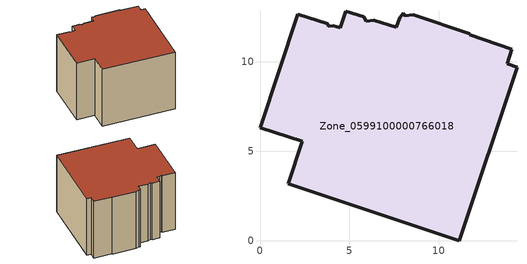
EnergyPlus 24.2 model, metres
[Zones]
Zone_0599100000766018
 floor ground (C_G): 7.81,12.46 8.02,12.7 8.09,12.56 8.56,12.62 11.73,11.58 11.71,11.51 14.07,10.71 13.8,9.88 14.36,9.7 11.13,0 1.59,3.19 2.37,5.55 0,6.33 2.1,12.67 3.79,12.12 3.82,11.99 4.1,12.02 4.5,11.89 4.79,12.83 5.79,12.51 5.94,12.27 6.36,12.33 7.62,11.92 z0
 wall outside (C_F): 13.8,9.88 14.07,10.71 11.71,11.51 11.73,11.58 8.56,12.62 8.09,12.56 8.02,12.7 7.81,12.46 7.62,11.92 6.36,12.33 5.94,12.27 5.79,12.51 4.79,12.83 4.5,11.89 4.1,12.02 3.82,11.99 3.79,12.12 2.1,12.67 0,6.33 2.37,5.55 1.59,3.19 11.13,0 14.36,9.7 13.8,9.88 z0:8.91
 roof outside (C_R): 11.73,11.58 8.56,12.62 8.09,12.56 8.02,12.7 7.81,12.46 7.62,11.92 6.36,12.33 5.94,12.27 5.79,12.51 4.79,12.83 4.5,11.89 4.1,12.02 3.82,11.99 3.79,12.12 2.1,12.67 0,6.33 2.37,5.55 1.59,3.19 11.13,0 14.36,9.7 13.8,9.88 14.07,10.71 11.71,11.51 z8.91
[BUILDING]
Pand.0599100000766018: North Axis=0; Terrain=City; Loads Convergence Tolerance Value=0.04; Temperature Convergence Tolerance Value=0.4; Solar Distribution=FullExterior; Maximum Number of Warmup Days=25; Minimum Number of Warmup Days=1
[Site:Location]
Rotterdam.The.Hague.AP_ZH_NLD Design_Conditions: Latitude=51.96; Longitude=4.45; Time Zone=1; Elevation=-4.5
[SITE:GROUNDTEMPERATURE:BUILDINGSURFACE]
18, 18, 18, 18, 18, 18, 18, 18, 18, 18, 18, 18
[MATERIAL] Thermal Absorptance=0.9; Solar Absorptance=0.7; Visible Absorptance=0.7
Name | Roughness | Thickness | Conductivity | Density | Specific Heat
G.D.2006-2014 | MediumSmooth | 0.15 | 0.06 | 540 | 1210
F.D.2006-2014 | Rough | 0.3 | 0.12 | 1920 | 840
R.D.2006-2014 | MediumRough | 0.2 | 0.08 | 1500 | 1000
[CONSTRUCTION]
C_G: G.D.2006-2014
C_F: F.D.2006-2014
C_R: R.D.2006-2014
[ZONE]
Zone_0599100000766018: Type=1; Multiplier=1; Ceiling Height=Autocalculate; Volume=Autocalculate; Floor Area=autocalculate; Part of Total Floor Area=Yes
[ZONEINFILTRATION:DESIGNFLOWRATE]
Infil_Zone_0599100000766018: Zone or ZoneList or Space or SpaceList=Zone_0599100000766018; Schedule=AlwaysOn; Design Flow Rate Calculation Method=Flow/Area; Flow Rate per Floor Area=0.0021; Constant Term Coefficient=1; Temperature Term Coefficient=0; Velocity Term Coefficient=0; Velocity Squared Term Coefficient=0
[HVACTEMPLATE:ZONE:IDEALLOADSAIRSYSTEM]
Zone_0599100000766018: Maximum Heating Supply Air Temperature=50; Minimum Cooling Supply Air Temperature=13; Maximum Heating Supply Air Humidity Ratio=0.0156; Minimum Cooling Supply Air Humidity Ratio=0.0077; Heating Limit=NoLimit; Cooling Limit=NoLimit; Dehumidification Control Type=ConstantSensibleHeatRatio; Cooling Sensible Heat Ratio=0.7; Dehumidification Setpoint=60; Humidification Control Type=None; Humidification Setpoint=30; Outdoor Air Method=None; Outdoor Air Flow Rate per Person=0.00944; Outdoor Air Flow Rate per Zone Floor Area=0; Outdoor Air Flow Rate per Zone=0; Demand Controlled Ventilation Type=None; Outdoor Air Economizer Type=NoEconomizer; Heat Recovery Type=None; Sensible Heat Recovery Effectiveness=0.7; Latent Heat Recovery Effectiveness=0.65
[ZONECONTROL:THERMOSTAT]
ThermostatControl_Zone_0599100000766018: Zone or ZoneList=Zone_0599100000766018; Control Type Schedule=DualSetpointControlType; Control 1=Thermostat_Zone_0599100000766018; Temperature Difference Between Cutout And Setpoint=0
[THERMOSTATSETPOINT:DUALSETPOINT]
Thermostat_Zone_0599100000766018: Heating Setpoint Temperature Schedule=HeatingSetpoint_Zone_0599100000766018; Cooling Setpoint Temperature Schedule=CoolingSetpoint_Zone_0599100000766018
[SCHEDULE:COMPACT]
HeatingSetpoint_Zone_0599100000766018: Through: 12/31, For: AllDays, Until: 24:00, 21
CoolingSetpoint_Zone_0599100000766018: Through: 12/31, For: AllDays, Until: 24:00, 24
DualSetpointControlType: Through: 12/31, For: AllDays, Until: 24:00, 4
AlwaysOn: Through: 12/31, For: AllDays, Until: 24:00, 1
